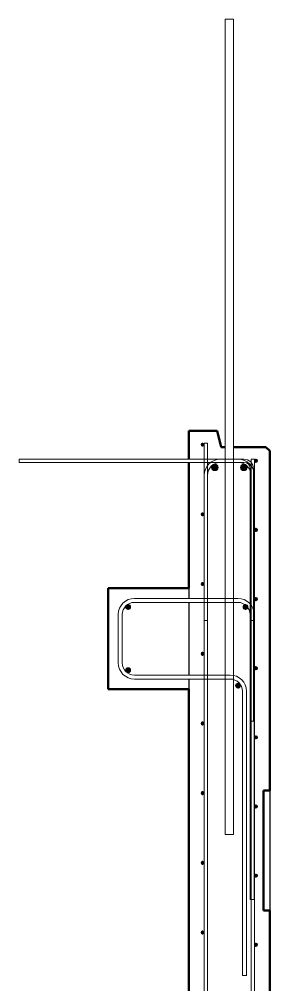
# Model space of a CAD drawing. Header units: millimetres. Extents: x 12983 to 23528, y -2876 to 5855.
# Drawn here: x 22908 to 23528, y 2328 to 4720 of the extents above; entities that cross this region are included whole.
import ezdxf

# ---------------------------------------------------------------- set-up
doc = ezdxf.new("R2010")
doc.units = ezdxf.units.MM
for name, color, linetype, lineweight in [('A-WALL', 113, 'Continuous', 25), ('S-BEAM', 12, 'Continuous', 18), ('S-RBAR', 171, 'Continuous', 18)]:
    doc.layers.add(name, color=color, linetype=linetype, lineweight=lineweight)

msp = doc.modelspace()

# ---------------------------------------------------------------- hatches: boundary and pattern name
at = {"layer": 'S-RBAR'}
h = msp.add_hatch(color=256, dxfattribs=at)
edge = h.paths.add_edge_path()
edge.add_arc((23362.15473, 3666), 4, 0, 360)
for points in [[(23362.15473, 3662), (23366.15473, 3666), (23362.15473, 3670), (23358.15473, 3666)], [(23394.74654, 3601.89155), (23400.2744, 3609.5), (23394.74654, 3617.10845), (23385.80226, 3614.20228), (23385.80226, 3604.79772)], [(23466.57655, 3601.89155), (23472.10442, 3609.5), (23466.57655, 3617.10845), (23457.63228, 3614.20228), (23457.63228, 3604.79772)], [(23494.15473, 3622), (23498.15473, 3626), (23494.15473, 3630), (23490.15473, 3626)], [(23362.15473, 3489.27586), (23366.15473, 3493.27586), (23362.15473, 3497.27586), (23358.15473, 3493.27586)], [(23494.15473, 3450.65517), (23498.15473, 3454.65517), (23494.15473, 3458.65517), (23490.15473, 3454.65517)], [(23362.15473, 3316.55172), (23366.15473, 3320.55172), (23362.15473, 3324.55172), (23358.15473, 3320.55172)], [(23494.15473, 3279.31034), (23498.15473, 3283.31034), (23494.15473, 3287.31034), (23490.15473, 3283.31034)], [(23177.5468, 3257.66917), (23183.5468, 3263.66917), (23177.5468, 3269.66917), (23171.5468, 3263.66917)], [(23468.15473, 3257.66917), (23474.15473, 3263.66917), (23468.15473, 3269.66917), (23462.15473, 3263.66917)], [(23362.15473, 3143.82759), (23366.15473, 3147.82759), (23362.15473, 3151.82759), (23358.15473, 3147.82759)], [(23177.5468, 3101.07444), (23183.5468, 3107.07444), (23177.5468, 3113.07444), (23171.5468, 3107.07444)], [(23494.15473, 3107.96552), (23498.15473, 3111.96552), (23494.15473, 3115.96552), (23490.15473, 3111.96552)], [(23449.87052, 3062.80184), (23455.87052, 3068.80184), (23449.87052, 3074.80184), (23443.87052, 3068.80184)], [(23362.15473, 2971.10345), (23366.15473, 2975.10345), (23362.15473, 2979.10345), (23358.15473, 2975.10345)], [(23494.15473, 2936.62069), (23498.15473, 2940.62069), (23494.15473, 2944.62069), (23490.15473, 2940.62069)], [(23362.15473, 2798.37931), (23366.15473, 2802.37931), (23362.15473, 2806.37931), (23358.15473, 2802.37931)], [(23494.15473, 2765.27586), (23498.15473, 2769.27586), (23494.15473, 2773.27586), (23490.44675, 2768.98384)], [(23362.15473, 2625.65517), (23366.15473, 2629.65517), (23362.15473, 2633.65517), (23358.15473, 2629.65517)], [(23494.15473, 2593.93103), (23498.15473, 2597.93103), (23494.15473, 2601.93103), (23490.15473, 2597.93103)], [(23362.15473, 2452.93103), (23366.15473, 2456.93103), (23362.15473, 2460.93103), (23358.15473, 2456.93103)], [(23494.15473, 2422.58621), (23498.15473, 2426.58621), (23494.15473, 2430.58621), (23490.15473, 2426.58621)]]:
    msp.add_hatch(color=256, dxfattribs=at).paths.add_polyline_path(points)
h = msp.add_hatch(color=256, dxfattribs=at)
edge = h.paths.add_edge_path()
edge.add_arc((23392.2744, 3609.5), 8, 0, 360)
h = msp.add_hatch(color=256, dxfattribs=at)
edge = h.paths.add_edge_path()
edge.add_arc((23464.10442, 3609.5), 8, 0, 360)
h = msp.add_hatch(color=256, dxfattribs=at)
edge = h.paths.add_edge_path()
edge.add_arc((23494.15473, 3626), 4, 0, 360)
h = msp.add_hatch(color=256, dxfattribs=at)
edge = h.paths.add_edge_path()
edge.add_arc((23362.15473, 3493.27586), 4, 0, 360)
h = msp.add_hatch(color=256, dxfattribs=at)
edge = h.paths.add_edge_path()
edge.add_arc((23494.15473, 3454.65517), 4, 0, 360)
h = msp.add_hatch(color=256, dxfattribs=at)
edge = h.paths.add_edge_path()
edge.add_arc((23362.15473, 3320.55172), 4, 0, 360)
h = msp.add_hatch(color=256, dxfattribs=at)
edge = h.paths.add_edge_path()
edge.add_arc((23494.15473, 3283.31034), 4, 0, 360)
h = msp.add_hatch(color=256, dxfattribs=at)
edge = h.paths.add_edge_path()
edge.add_arc((23177.5468, 3263.66917), 6, 0, 360)
h = msp.add_hatch(color=256, dxfattribs=at)
edge = h.paths.add_edge_path()
edge.add_arc((23468.15473, 3263.66917), 6, 0, 360)
h = msp.add_hatch(color=256, dxfattribs=at)
edge = h.paths.add_edge_path()
edge.add_arc((23362.15473, 3147.82759), 4, 0, 360)
h = msp.add_hatch(color=256, dxfattribs=at)
edge = h.paths.add_edge_path()
edge.add_arc((23177.5468, 3107.07444), 6, 0, 360)
h = msp.add_hatch(color=256, dxfattribs=at)
edge = h.paths.add_edge_path()
edge.add_arc((23494.15473, 3111.96552), 4, 0, 360)
h = msp.add_hatch(color=256, dxfattribs=at)
edge = h.paths.add_edge_path()
edge.add_arc((23449.87052, 3068.80184), 6, 0, 360)
h = msp.add_hatch(color=256, dxfattribs=at)
edge = h.paths.add_edge_path()
edge.add_arc((23362.15473, 2975.10345), 4, 0, 360)
h = msp.add_hatch(color=256, dxfattribs=at)
edge = h.paths.add_edge_path()
edge.add_arc((23494.15473, 2940.62069), 4, 0, 360)
h = msp.add_hatch(color=256, dxfattribs=at)
edge = h.paths.add_edge_path()
edge.add_arc((23362.15473, 2802.37931), 4, 0, 360)
h = msp.add_hatch(color=256, dxfattribs=at)
edge = h.paths.add_edge_path()
edge.add_arc((23494.15473, 2769.27586), 4, 0, 360)
h = msp.add_hatch(color=256, dxfattribs=at)
edge = h.paths.add_edge_path()
edge.add_arc((23362.15473, 2629.65517), 4, 0, 360)
h = msp.add_hatch(color=256, dxfattribs=at)
edge = h.paths.add_edge_path()
edge.add_arc((23494.15473, 2597.93103), 4, 0, 360)
h = msp.add_hatch(color=256, dxfattribs=at)
edge = h.paths.add_edge_path()
edge.add_arc((23362.15473, 2456.93103), 4, 0, 360)
h = msp.add_hatch(color=256, dxfattribs=at)
edge = h.paths.add_edge_path()
edge.add_arc((23494.15473, 2426.58621), 4, 0, 360)

# ---------------------------------------------------------------- linework, layer by layer
at = {"layer": 'A-WALL', "lineweight": 50}
for p, q in [((23398.2744, 3700), (23328.15473, 3700)), ((23328.15473, 3700), (23328.15473, 3630)), ((23408.2744, 3660), (23398.2744, 3700)), ((23418.15473, 3660), (23408.2744, 3660)), ((23518.60463, 3660), (23438.15473, 3660)), ((23528.15473, 3650.4499), (23518.60463, 3660)), ((23528.15473, 2808.58161), (23528.15473, 3650.4499)), ((23328.15473, 3622), (23328.15473, 3310)), ((23328.15473, 3060), (23328.15473, 1008)), ((23513.15473, 2511.41839), (23513.15473, 2808.58161)), ((23513.15473, 2808.58161), (23528.15473, 2808.58161)), ((23528.15473, 2511.41839), (23513.15473, 2511.41839)), ((23528.15473, 804.51559), (23528.15473, 2511.41839))]:
    msp.add_line(p, q, dxfattribs=at)
at = {"layer": 'A-WALL'}
for p, q in [((23328.15473, 3310), (23328.15473, 3285)), ((23328.15473, 3275), (23328.15473, 3095)), ((23328.15473, 3085), (23328.15473, 3060)), ((23528.15473, 2808.58161), (23528.15473, 2511.41839))]:
    msp.add_line(p, q, dxfattribs=at)
at = {"layer": 'S-BEAM', "lineweight": 50}
for p, q in [((23328.15473, 3310), (23128.15473, 3310)), ((23128.15473, 3310), (23128.15473, 3060)), ((23128.15473, 3060), (23328.15473, 3060))]:
    msp.add_line(p, q, dxfattribs=at)
at = {"layer": 'S-BEAM'}
for p, q in [((23328.15473, 3285), (23328.15473, 3310)), ((23328.15473, 3095), (23328.15473, 3275)), ((23328.15473, 3060), (23328.15473, 3085))]:
    msp.add_line(p, q, dxfattribs=at)
at = {"layer": 'S-RBAR'}
for p, q in [((23438.15473, 4720), (23418.15473, 4720)), ((23418.15473, 2700), (23418.15473, 4720)), ((23438.15473, 2700), (23438.15473, 4720)), ((23362.15473, 3670), (23358.15473, 3666)), ((23358.15473, 3666), (23362.15473, 3662)), ((23366.15473, 3666), (23362.15473, 3670)), ((23362.15473, 3662), (23366.15473, 3666)), ((23374.15473, 3670), (23366.15473, 3670)), ((23366.15473, -1365), (23366.15473, 3670)), ((23374.15473, -1365), (23374.15473, 3670)), ((23464.15473, 3630), (22908.15473, 3630)), ((22908.15473, 3630), (22908.15473, 3622)), ((23464.15473, 3622), (22908.15473, 3622)), ((23394.74654, 3617.10845), (23385.80226, 3614.20228)), ((23385.80226, 3614.20228), (23385.80226, 3604.79772)), ((23400.2744, 3609.5), (23394.74654, 3617.10845)), ((23450.15473, 3630), (23406.15473, 3630)), ((23450.15473, 3622), (23406.15473, 3622)), ((23466.57655, 3617.10845), (23457.63228, 3614.20228)), ((23457.63228, 3614.20228), (23457.63228, 3604.79772)), ((23472.10442, 3609.5), (23466.57655, 3617.10845)), ((23490.15473, 3630), (23482.15473, 3630)), ((23482.15473, -1365), (23482.15473, 3630)), ((23490.15473, -1365), (23490.15473, 3630)), ((23494.15473, 3630), (23490.15473, 3626)), ((23490.15473, 3626), (23494.15473, 3622)), ((23498.15473, 3626), (23494.15473, 3630)), ((23494.15473, 3622), (23498.15473, 3626)), ((23366.15473, 3590), (23366.15473, 3230)), ((23374.15473, 3590), (23374.15473, 3230)), ((23385.80226, 3604.79772), (23394.74654, 3601.89155)), ((23394.74654, 3601.89155), (23400.2744, 3609.5)), ((23457.63228, 3604.79772), (23466.57655, 3601.89155)), ((23466.57655, 3601.89155), (23472.10442, 3609.5)), ((23480.15473, 2980.31382), (23480.15473, 3606)), ((23482.15473, 3230), (23482.15473, 3590)), ((23488.15473, 2980.31382), (23488.15473, 3606)), ((23490.15473, 3230), (23490.15473, 3590)), ((23362.15473, 3497.27586), (23358.15473, 3493.27586)), ((23358.15473, 3493.27586), (23362.15473, 3489.27586)), ((23366.15473, 3493.27586), (23362.15473, 3497.27586)), ((23362.15473, 3489.27586), (23366.15473, 3493.27586)), ((23494.15473, 3458.65517), (23490.15473, 3454.65517)), ((23490.15473, 3454.65517), (23494.15473, 3450.65517)), ((23498.15473, 3454.65517), (23494.15473, 3458.65517)), ((23494.15473, 3450.65517), (23498.15473, 3454.65517)), ((23362.15473, 3324.55172), (23358.15473, 3320.55172)), ((23358.15473, 3320.55172), (23362.15473, 3316.55172)), ((23366.15473, 3320.55172), (23362.15473, 3324.55172)), ((23362.15473, 3316.55172), (23366.15473, 3320.55172)), ((23193.15473, 3285), (23449.56456, 3285)), ((23494.15473, 3287.31034), (23490.15473, 3283.31034)), ((23490.15473, 3283.31034), (23494.15473, 3279.31034)), ((23498.15473, 3283.31034), (23494.15473, 3287.31034)), ((23494.15473, 3279.31034), (23498.15473, 3283.31034)), ((23177.5468, 3269.66917), (23171.5468, 3263.66917)), ((23171.5468, 3263.66917), (23177.5468, 3257.66917)), ((23183.5468, 3263.66917), (23177.5468, 3269.66917)), ((23177.5468, 3257.66917), (23183.5468, 3263.66917)), ((23193.15473, 3275), (23449.56456, 3275)), ((23468.15473, 3269.66917), (23462.15473, 3263.66917)), ((23462.15473, 3263.66917), (23468.15473, 3257.66917)), ((23474.15473, 3263.66917), (23468.15473, 3269.66917)), ((23468.15473, 3257.66917), (23474.15473, 3263.66917)), ((23153.15473, 3125), (23153.15473, 3245)), ((23163.15473, 3125), (23163.15473, 3245)), ((23366.15473, 3230), (23374.15473, 3230)), ((23479.56456, 3245), (23479.56456, 2538.77038)), ((23490.15473, 3230), (23482.15473, 3230)), ((23489.56456, 3245), (23489.56456, 2538.77038)), ((23362.15473, 3151.82759), (23358.15473, 3147.82759)), ((23358.15473, 3147.82759), (23362.15473, 3143.82759)), ((23366.15473, 3147.82759), (23362.15473, 3151.82759)), ((23362.15473, 3143.82759), (23366.15473, 3147.82759)), ((23177.5468, 3113.07444), (23171.5468, 3107.07444)), ((23183.5468, 3107.07444), (23177.5468, 3113.07444)), ((23494.15473, 3115.96552), (23490.15473, 3111.96552)), ((23490.15473, 3111.96552), (23494.15473, 3107.96552)), ((23498.15473, 3111.96552), (23494.15473, 3115.96552)), ((23494.15473, 3107.96552), (23498.15473, 3111.96552)), ((23171.5468, 3107.07444), (23177.5468, 3101.07444)), ((23177.5468, 3101.07444), (23183.5468, 3107.07444)), ((23430.57394, 3095), (23193.15473, 3095)), ((23430.57394, 3085), (23193.15473, 3085)), ((23449.87052, 3074.80184), (23443.87052, 3068.80184)), ((23443.87052, 3068.80184), (23449.87052, 3062.80184)), ((23455.87052, 3068.80184), (23449.87052, 3074.80184)), ((23449.87052, 3062.80184), (23455.87052, 3068.80184)), ((23460.57394, 2350.77038), (23460.57394, 3055)), ((23470.57394, 2350.77038), (23470.57394, 3055)), ((23362.15473, 2979.10345), (23358.15473, 2975.10345)), ((23358.15473, 2975.10345), (23362.15473, 2971.10345)), ((23366.15473, 2975.10345), (23362.15473, 2979.10345)), ((23362.15473, 2971.10345), (23366.15473, 2975.10345)), ((23488.15473, 2980.31382), (23480.15473, 2980.31382)), ((23494.15473, 2944.62069), (23490.15473, 2940.62069)), ((23498.15473, 2940.62069), (23494.15473, 2944.62069)), ((23490.15473, 2940.62069), (23494.15473, 2936.62069)), ((23494.15473, 2936.62069), (23498.15473, 2940.62069)), ((23362.15473, 2806.37931), (23358.15473, 2802.37931)), ((23358.15473, 2802.37931), (23362.15473, 2798.37931)), ((23366.15473, 2802.37931), (23362.15473, 2806.37931)), ((23362.15473, 2798.37931), (23366.15473, 2802.37931)), ((23494.15473, 2773.27586), (23490.44675, 2768.98384)), ((23490.44675, 2768.98384), (23494.15473, 2765.27586)), ((23498.15473, 2769.27586), (23494.15473, 2773.27586)), ((23494.15473, 2765.27586), (23498.15473, 2769.27586)), ((23438.15473, 2700), (23418.15473, 2700)), ((23362.15473, 2633.65517), (23358.15473, 2629.65517)), ((23366.15473, 2629.65517), (23362.15473, 2633.65517)), ((23358.15473, 2629.65517), (23362.15473, 2625.65517)), ((23362.15473, 2625.65517), (23366.15473, 2629.65517)), ((23494.15473, 2601.93103), (23490.15473, 2597.93103)), ((23490.15473, 2597.93103), (23494.15473, 2593.93103)), ((23498.15473, 2597.93103), (23494.15473, 2601.93103)), ((23494.15473, 2593.93103), (23498.15473, 2597.93103)), ((23479.56456, 2538.77038), (23489.56456, 2538.77038)), ((23362.15473, 2460.93103), (23358.15473, 2456.93103)), ((23358.15473, 2456.93103), (23362.15473, 2452.93103)), ((23366.15473, 2456.93103), (23362.15473, 2460.93103)), ((23362.15473, 2452.93103), (23366.15473, 2456.93103)), ((23494.15473, 2430.58621), (23490.15473, 2426.58621)), ((23490.15473, 2426.58621), (23494.15473, 2422.58621)), ((23498.15473, 2426.58621), (23494.15473, 2430.58621)), ((23494.15473, 2422.58621), (23498.15473, 2426.58621)), ((23470.57394, 2350.77038), (23460.57394, 2350.77038))]:
    msp.add_line(p, q, dxfattribs=at)
for centre, radius in [((23362.15473, 3666), 4), ((23392.2744, 3609.5), 8), ((23464.10442, 3609.5), 8), ((23494.15473, 3626), 4), ((23362.15473, 3493.27586), 4), ((23494.15473, 3454.65517), 4), ((23362.15473, 3320.55172), 4), ((23494.15473, 3283.31034), 4), ((23177.5468, 3263.66917), 6), ((23468.15473, 3263.66917), 6), ((23362.15473, 3147.82759), 4), ((23177.5468, 3107.07444), 6), ((23494.15473, 3111.96552), 4), ((23449.87052, 3068.80184), 6), ((23362.15473, 2975.10345), 4), ((23494.15473, 2940.62069), 4), ((23362.15473, 2802.37931), 4), ((23494.15473, 2769.27586), 4), ((23362.15473, 2629.65517), 4), ((23494.15473, 2597.93103), 4), ((23362.15473, 2456.93103), 4), ((23494.15473, 2426.58621), 4)]:
    msp.add_circle(centre, radius, dxfattribs=at)
for centre, radius, start, end in [((23406.15473, 3590), 40, 90, 180), ((23406.15473, 3590), 32, 90, 180), ((23450.15473, 3590), 40, 0, 90), ((23450.15473, 3590), 32, 360, 90), ((23464.15473, 3606), 24, 0, 90), ((23464.15473, 3606), 16, 0, 90), ((23193.15473, 3245), 40, 90, 180), ((23449.56456, 3245), 40, 360, 90), ((23193.15473, 3245), 30, 90, 180), ((23449.56456, 3245), 30, 360, 90), ((23193.15473, 3125), 40, 180, 270), ((23193.15473, 3125), 30, 180, 270), ((23430.57394, 3055), 40, 0, 90), ((23430.57394, 3055), 30, 360, 90)]:
    msp.add_arc(centre, radius, start, end, dxfattribs=at)

doc.saveas('drawing.dxf')
